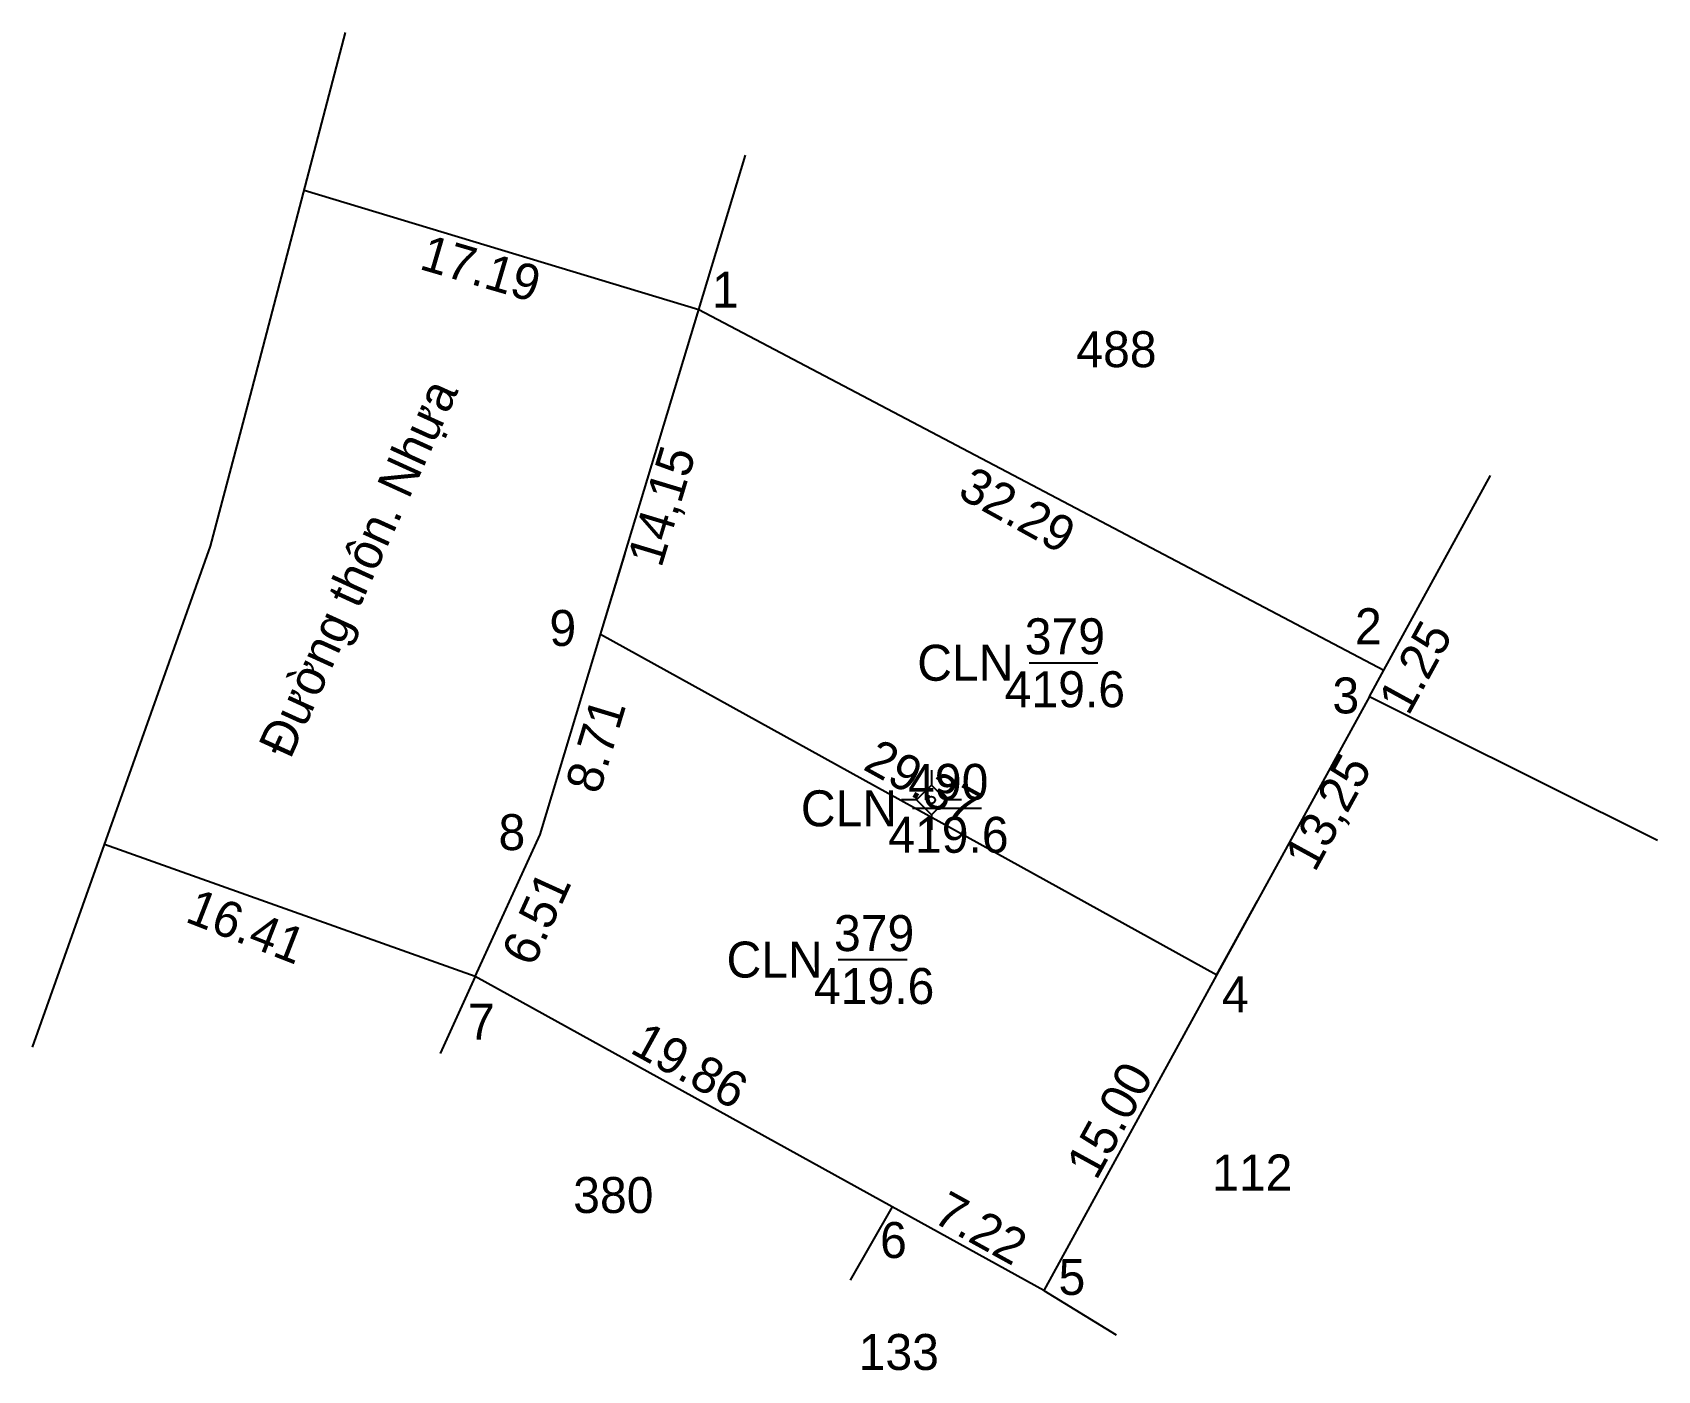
# Model space of a CAD drawing. Extents: x 550664.9 to 550732.7, y 1841584.3 to 1841640.1.
import ezdxf

# ---------------------------------------------------------------- set-up
doc = ezdxf.new("R2010")
doc.units = 0
for name, color, linetype in [('Level 10', 7, 'Continuous'), ('Level 11', 7, 'Continuous'), ('Level 13', 7, 'Continuous'), ('Level 23', 7, 'Continuous'), ('Level 27', 7, 'Continuous'), ('Level 36', 7, 'Continuous'), ('Level 4', 7, 'Continuous'), ('Level 49', 7, 'Continuous'), ('Level 9', 7, 'Continuous')]:
    doc.layers.add(name, color=color, linetype=linetype)

msp = doc.modelspace()

# ---------------------------------------------------------------- linework, layer by layer
at = {"layer": 'Level 10'}
for points in [[(550720.65, 1841612.4), (550714.27, 1841600.78), (550707.06, 1841587.63), (550700.74, 1841591.12), (550683.35, 1841600.72), (550686.05, 1841606.64), (550688.57, 1841614.98), (550692.67, 1841628.527), (550694.62, 1841634.97)], [(550692.67, 1841628.527), (550721.252, 1841613.494)], [(550720.65, 1841612.4), (550721.252, 1841613.494), (550725.701, 1841621.606)], [(550720.65, 1841612.4), (550723.34, 1841611.05), (550732.66, 1841606.4)]]:
    msp.add_lwpolyline(points, dxfattribs=at)
at = {"layer": 'Level 11'}
for p, q in [((550702.38, 1841609.33), (550702.38, 1841608.705)), ((550702.38, 1841608.705), (550701.755, 1841608.08)), ((550703.005, 1841608.08), (550702.38, 1841608.705)), ((550701.755, 1841608.08), (550701.13, 1841608.08)), ((550701.755, 1841608.08), (550702.38, 1841607.455)), ((550702.38, 1841607.455), (550703.005, 1841608.08)), ((550703.63, 1841608.08), (550703.005, 1841608.08)), ((550702.38, 1841607.455), (550702.38, 1841606.83))]:
    msp.add_line(p, q, dxfattribs=at)
msp.add_circle((550702.38, 1841608.08), 0.15, dxfattribs=at)
at = {"layer": 'Level 23'}
msp.add_line((550664.88, 1841597.77), (550672.311, 1841618.659), dxfattribs=at)
at = {"layer": 'Level 27'}
for p, q in [((550688.57, 1841614.98), (550689.594, 1841618.362)), ((550714.27, 1841600.78), (550715.971, 1841603.878)), ((550683.35, 1841600.72), (550681.885, 1841597.504)), ((550700.74, 1841591.12), (550698.983, 1841588.054)), ((550707.06, 1841587.63), (550710.074, 1841585.785))]:
    msp.add_line(p, q, dxfattribs=at)
at = {"layer": 'Level 4'}
for p, q in [((550673.97, 1841624.96), (550677.94, 1841640.08)), ((550672.311, 1841618.659), (550673.97, 1841624.96))]:
    msp.add_line(p, q, dxfattribs=at)
at = {"layer": 'Level 49'}
msp.add_line((550714.28, 1841600.78), (550688.57, 1841614.98), dxfattribs=at)
at = {"layer": 'Level 9'}
for p, q in [((550676.214, 1841633.507), (550692.67, 1841628.527)), ((550706.446, 1841613.802), (550709.318, 1841613.802)), ((550701.591, 1841607.733), (550704.462, 1841607.733)), ((550683.35, 1841600.72), (550667.887, 1841606.221)), ((550698.491, 1841601.426), (550701.362, 1841601.426))]:
    msp.add_line(p, q, dxfattribs=at)

# ---------------------------------------------------------------- texts
at = {"layer": 'Level 13'}
for s, p in [('488', (550708.419, 1841626.126)), ('379', (550706.267, 1841614.156)), ('CLN', (550701.784, 1841613.052)), ('419.6', (550705.431, 1841611.949)), ('490', (550701.403, 1841608.086)), ('CLN', (550696.929, 1841606.983)), ('419.6', (550700.575, 1841605.879)), ('379', (550698.311, 1841601.78)), ('CLN', (550693.829, 1841600.676)), ('419.6', (550697.476, 1841599.573))]:
    msp.add_text(s, height=1.5, dxfattribs=at).set_placement(p)
at = {"layer": 'Level 36'}
for s, p in [('112', (550714.084, 1841591.798)), ('380', (550687.434, 1841590.86)), ('133', (550699.341, 1841584.315))]:
    msp.add_text(s, height=1.5, dxfattribs=at).set_placement(p)
at = {"layer": 'Level 4'}
for s, rotation, p in [('14,15', 73.16149, (550691.106, 1841617.724)), ('1.25', 61.25034, (550722.273, 1841611.549)), ('13,25', 61.25034, (550718.367, 1841605.027))]:
    msp.add_text(s, height=1.5, rotation=rotation, dxfattribs=at).set_placement(p)
at = {"layer": 'Level 49'}
for s, rotation, p in [('17.19', 343.67489, (550680.966, 1841630.233)), ('Đường thôn. Nhựa', 65.48317, (550675.63, 1841609.741)), ('32.29', 331.07807, (550703.41, 1841620.738)), ('8.71', 73.18737, (550688.517, 1841608.274)), ('29.37', 331.07807, (550699.472, 1841609.379)), ('6.51', 65.48317, (550685.763, 1841601.072)), ('16.41', 338.68756, (550671.195, 1841603.026)), ('19.86', 331.09948, (550689.748, 1841597.572)), ('15.00', 61.26453, (550709.253, 1841592.181)), ('7.22', 331.09185, (550702.371, 1841590.522))]:
    msp.add_text(s, height=1.5, rotation=rotation, dxfattribs=at).set_placement(p)
at = {"layer": 'Level 9'}
for s, p in [('1', (550693.223, 1841628.605)), ('9', (550686.441, 1841614.502)), ('2', (550720.044, 1841614.575)), ('3', (550719.101, 1841611.69)), ('8', (550684.319, 1841605.99)), ('4', (550714.488, 1841599.228)), ('7', (550683.046, 1841598.085)), ('6', (550700.233, 1841588.983)), ('5', (550707.678, 1841587.445))]:
    msp.add_text(s, height=1.5, dxfattribs=at).set_placement(p)

doc.saveas('drawing.dxf')
